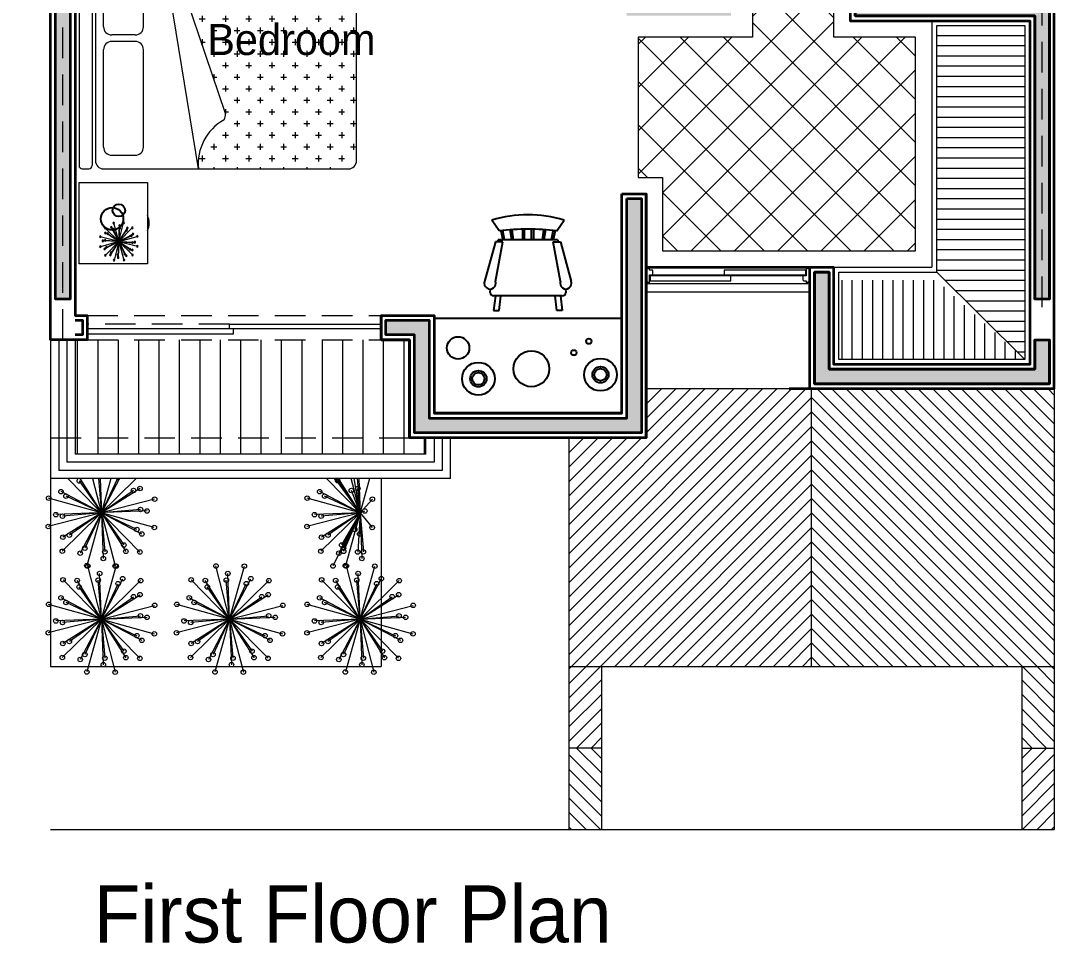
# Model space of a CAD drawing. Header units: inches. Extents: x 26.6 to 66.9, y -8.9 to 33.5.
# Drawn here: x 34.37 to 40.7, y 16.79 to 22.44 of the extents above; entities that cross this region are included whole.
import ezdxf

# ---------------------------------------------------------------- set-up
doc = ezdxf.new("R2010")
doc.units = ezdxf.units.IN
doc.header["$MEASUREMENT"] = 0
doc.linetypes.add('DASHED2', pattern=[0.375, 0.25, -0.125])
doc.linetypes.add('NASCOSTA', pattern=[0.375, 0.25, -0.125])
for name, color, linetype in [('01-Text 1 75', 250, 'Continuous'), ('01-Text 1 75 int', 250, 'Continuous'), ('15', 253, 'Continuous')]:
    doc.layers.add(name, color=color, linetype=linetype)
for name, color, linetype, lineweight in [('8', 255, 'Continuous', 5), ('9', 76, 'Continuous', 0), ('DOOR WINDOW 1 75', 251, 'Continuous', 9), ('FURNITURE E 1 75', 252, 'Continuous', 13), ('HATCH A 1 75', 9, 'Continuous', 0), ('SEGMENTED 1 75', 253, 'DASHED2', 5), ('WALL 1 75', 250, 'Continuous', 35)]:
    doc.layers.add(name, color=color, linetype=linetype, lineweight=lineweight)
doc.layers.add('TREE E 1 75', color=9, linetype='Continuous', lineweight=5, transparency=0.6)
doc.styles.add('SS Projects_75_notes', font='', dxfattribs={"height": 0.35})
doc.styles.add('SS_Projects_75_notes_interior', font='', dxfattribs={"height": 0.19})
doc.styles.get('SS Projects_75_notes').set_extended_font_data('Bahnschrift')
doc.styles.get('SS_Projects_75_notes_interior').set_extended_font_data('Bahnschrift')
pattern_1 = [(45, (-650.70734, 24.235986), (-0.044194174, 0.044194174), [])]

# ---------------------------------------------------------------- blocks, each defined once
blk = doc.blocks.new('ytutru')
at = {"layer": 'FURNITURE E 1 75'}
for p, q in [((390.455, 36.195), (390.8737, 36.195)), ((390.455, 35.6973), (390.455, 36.195)), ((390.8737, 36.195), (390.8737, 35.6973)), ((390.455, 35.6994), (390.8737, 35.6994)), ((390.7237, 35.6134), (389.2237, 35.6134)), ((389.3356, 35.6034), (389.3356, 35.6134)), ((389.4781, 35.6034), (389.4781, 35.6134)), ((389.6206, 35.6034), (389.6206, 35.6134)), ((389.7631, 35.6034), (389.7631, 35.6134)), ((389.9056, 35.6034), (389.9056, 35.6134)), ((390.0481, 35.6034), (390.0481, 35.6134)), ((390.1418, 35.6134), (390.402, 34.0134)), ((390.7937, 34.0334), (390.7937, 35.5934)), ((390.8537, 35.6134), (390.8137, 35.6134)), ((390.8737, 34.0334), (390.8737, 35.5934)), ((389.1737, 35.5634), (389.1737, 34.0634)), ((389.2821, 35.5499), (389.2465, 35.5499)), ((389.2643, 35.5321), (389.2643, 35.5677)), ((389.4246, 35.5499), (389.389, 35.5499)), ((389.4068, 35.5321), (389.4068, 35.5677)), ((389.5671, 35.5499), (389.5315, 35.5499)), ((389.5493, 35.5321), (389.5493, 35.5677)), ((389.7096, 35.5499), (389.674, 35.5499)), ((389.6918, 35.5321), (389.6918, 35.5677)), ((389.8521, 35.5499), (389.8165, 35.5499)), ((389.8343, 35.5321), (389.8343, 35.5677)), ((389.9946, 35.5499), (389.959, 35.5499)), ((389.9768, 35.5321), (389.9768, 35.5677)), ((390.1371, 35.5499), (390.1015, 35.5499)), ((390.1193, 35.5321), (390.1193, 35.5677)), ((390.6737, 35.5304), (390.5294, 35.5304)), ((390.7737, 34.0634), (390.7737, 35.5634)), ((389.2109, 35.4787), (389.1753, 35.4787)), ((389.1931, 35.4609), (389.1931, 35.4965)), ((389.3534, 35.4787), (389.3178, 35.4787)), ((389.3356, 35.4609), (389.3356, 35.4965)), ((389.4959, 35.4787), (389.4603, 35.4787)), ((389.4781, 35.4609), (389.4781, 35.4965)), ((389.6384, 35.4787), (389.6028, 35.4787)), ((389.6206, 35.4609), (389.6206, 35.4965)), ((389.7809, 35.4787), (389.7453, 35.4787)), ((389.7631, 35.4609), (389.7631, 35.4965)), ((389.9234, 35.4787), (389.8878, 35.4787)), ((389.9056, 35.4609), (389.9056, 35.4965)), ((390.0659, 35.4787), (390.0303, 35.4787)), ((390.0481, 35.4609), (390.0481, 35.4965)), ((390.4794, 35.4804), (390.4794, 34.8834)), ((390.7237, 35.4804), (390.7237, 34.8834)), ((389.2821, 35.4074), (389.2465, 35.4074)), ((389.2643, 35.3896), (389.2643, 35.4252)), ((389.4246, 35.4074), (389.389, 35.4074)), ((389.4068, 35.3896), (389.4068, 35.4252)), ((389.5671, 35.4074), (389.5315, 35.4074)), ((389.5493, 35.3896), (389.5493, 35.4252)), ((389.7096, 35.4074), (389.674, 35.4074)), ((389.6918, 35.3896), (389.6918, 35.4252)), ((389.8521, 35.4074), (389.8165, 35.4074)), ((389.8343, 35.3896), (389.8343, 35.4252)), ((389.9946, 35.4074), (389.959, 35.4074)), ((389.9768, 35.3896), (389.9768, 35.4252)), ((389.1931, 35.3184), (389.1931, 35.354)), ((389.3356, 35.3184), (389.3356, 35.354)), ((389.4781, 35.3184), (389.4781, 35.354)), ((389.6206, 35.3184), (389.6206, 35.354)), ((389.7631, 35.3184), (389.7631, 35.354)), ((389.9056, 35.3184), (389.9056, 35.354)), ((389.2109, 35.3362), (389.1753, 35.3362)), ((389.2643, 35.2471), (389.2643, 35.2827)), ((389.3534, 35.3362), (389.3178, 35.3362)), ((389.4068, 35.2471), (389.4068, 35.2827)), ((389.4959, 35.3362), (389.4603, 35.3362)), ((389.5493, 35.2471), (389.5493, 35.2827)), ((389.6384, 35.3362), (389.6028, 35.3362)), ((389.6918, 35.2471), (389.6918, 35.2827)), ((389.7809, 35.3362), (389.7453, 35.3362)), ((389.8343, 35.2471), (389.8343, 35.2827)), ((389.9234, 35.3362), (389.8878, 35.3362)), ((389.9768, 35.2471), (389.9768, 35.2762)), ((389.977, 35.2749), (390.402, 34.0134)), ((389.2821, 35.2649), (389.2465, 35.2649)), ((389.4246, 35.2649), (389.389, 35.2649)), ((389.5671, 35.2649), (389.5315, 35.2649)), ((389.7096, 35.2649), (389.674, 35.2649)), ((389.8521, 35.2649), (389.8165, 35.2649)), ((389.9804, 35.2649), (389.959, 35.2649)), ((389.2109, 35.1937), (389.1753, 35.1937)), ((389.1931, 35.1759), (389.1931, 35.2115)), ((389.3534, 35.1937), (389.3178, 35.1937)), ((389.3356, 35.1759), (389.3356, 35.2115)), ((389.4959, 35.1937), (389.4603, 35.1937)), ((389.4781, 35.1759), (389.4781, 35.2115)), ((389.6384, 35.1937), (389.6028, 35.1937)), ((389.6206, 35.1759), (389.6206, 35.2115)), ((389.7809, 35.1937), (389.7453, 35.1937)), ((389.7631, 35.1759), (389.7631, 35.2115)), ((389.9234, 35.1937), (389.8878, 35.1937)), ((389.9056, 35.1759), (389.9056, 35.2115)), ((389.2821, 35.1224), (389.2465, 35.1224)), ((389.2643, 35.1046), (389.2643, 35.1402)), ((389.4246, 35.1224), (389.389, 35.1224)), ((389.4068, 35.1046), (389.4068, 35.1402)), ((389.5671, 35.1224), (389.5315, 35.1224)), ((389.5493, 35.1046), (389.5493, 35.1402)), ((389.7096, 35.1224), (389.674, 35.1224)), ((389.6918, 35.1046), (389.6918, 35.1402)), ((389.8521, 35.1224), (389.8165, 35.1224)), ((389.8343, 35.1046), (389.8343, 35.1402)), ((389.9946, 35.1224), (389.959, 35.1224)), ((389.9768, 35.1046), (389.9768, 35.1402)), ((389.2109, 35.0512), (389.1753, 35.0512)), ((389.1931, 35.0334), (389.1931, 35.069)), ((389.3534, 35.0512), (389.3178, 35.0512)), ((389.3356, 35.0334), (389.3356, 35.069)), ((389.4959, 35.0512), (389.4603, 35.0512)), ((389.4781, 35.0334), (389.4781, 35.069)), ((389.6384, 35.0512), (389.6028, 35.0512)), ((389.6206, 35.0334), (389.6206, 35.069)), ((389.7809, 35.0512), (389.7453, 35.0512)), ((389.7631, 35.0334), (389.7631, 35.069)), ((389.9234, 35.0512), (389.8878, 35.0512)), ((389.9056, 35.0334), (389.9056, 35.069)), ((390.0524, 35.0512), (390.0303, 35.0512)), ((390.0481, 35.0334), (390.0481, 35.064)), ((389.2821, 34.9799), (389.2465, 34.9799)), ((389.2643, 34.9621), (389.2643, 34.9977)), ((389.4246, 34.9799), (389.389, 34.9799)), ((389.4068, 34.9621), (389.4068, 34.9977)), ((389.5671, 34.9799), (389.5315, 34.9799)), ((389.5493, 34.9621), (389.5493, 34.9977)), ((389.7096, 34.9799), (389.674, 34.9799)), ((389.6918, 34.9621), (389.6918, 34.9977)), ((389.8521, 34.9799), (389.8165, 34.9799)), ((389.8343, 34.9621), (389.8343, 34.9977)), ((389.9946, 34.9799), (389.959, 34.9799)), ((389.9768, 34.9621), (389.9768, 34.9977)), ((389.2109, 34.9087), (389.1753, 34.9087)), ((389.1931, 34.8909), (389.1931, 34.9265)), ((389.3534, 34.9087), (389.3178, 34.9087)), ((389.3356, 34.8909), (389.3356, 34.9265)), ((389.4959, 34.9087), (389.4603, 34.9087)), ((389.4781, 34.8909), (389.4781, 34.9265)), ((389.6384, 34.9087), (389.6028, 34.9087)), ((389.6206, 34.8909), (389.6206, 34.9265)), ((389.7809, 34.9087), (389.7453, 34.9087)), ((389.7631, 34.8909), (389.7631, 34.9265)), ((389.9234, 34.9087), (389.8878, 34.9087)), ((389.9056, 34.8909), (389.9056, 34.9265)), ((390.0659, 34.9087), (390.0303, 34.9087)), ((390.0481, 34.8909), (390.0481, 34.9265)), ((389.2821, 34.8374), (389.2465, 34.8374)), ((389.2643, 34.8196), (389.2643, 34.8552)), ((389.4246, 34.8374), (389.389, 34.8374)), ((389.4068, 34.8196), (389.4068, 34.8552)), ((389.5671, 34.8374), (389.5315, 34.8374)), ((389.5493, 34.8196), (389.5493, 34.8552)), ((389.7096, 34.8374), (389.674, 34.8374)), ((389.6918, 34.8196), (389.6918, 34.8552)), ((389.8521, 34.8374), (389.8165, 34.8374)), ((389.8343, 34.8196), (389.8343, 34.8552)), ((389.9946, 34.8374), (389.959, 34.8374)), ((389.9768, 34.8196), (389.9768, 34.8552)), ((390.1244, 34.8374), (390.1015, 34.8374)), ((390.1193, 34.8196), (390.1193, 34.8525)), ((390.5294, 34.8334), (390.6737, 34.8334)), ((389.1931, 34.7484), (389.1931, 34.784)), ((389.3356, 34.7484), (389.3356, 34.784)), ((389.4781, 34.7484), (389.4781, 34.784)), ((389.6206, 34.7484), (389.6206, 34.784)), ((389.7631, 34.7484), (389.7631, 34.784)), ((389.9056, 34.7484), (389.9056, 34.784)), ((390.0481, 34.7484), (390.0481, 34.784)), ((390.5294, 34.7934), (390.6737, 34.7934)), ((389.2109, 34.7662), (389.1753, 34.7662)), ((389.2643, 34.6771), (389.2643, 34.7127)), ((389.3534, 34.7662), (389.3178, 34.7662)), ((389.4068, 34.6771), (389.4068, 34.7127)), ((389.4959, 34.7662), (389.4603, 34.7662)), ((389.5493, 34.6771), (389.5493, 34.7127)), ((389.6384, 34.7662), (389.6028, 34.7662)), ((389.6918, 34.6771), (389.6918, 34.7127)), ((389.7809, 34.7662), (389.7453, 34.7662)), ((389.8343, 34.6771), (389.8343, 34.7127)), ((389.9234, 34.7662), (389.8878, 34.7662)), ((389.9768, 34.6771), (389.9768, 34.7127)), ((390.0659, 34.7662), (390.0303, 34.7662)), ((390.1193, 34.6771), (390.1193, 34.7127)), ((390.4794, 34.7434), (390.4794, 34.1499)), ((390.7237, 34.7434), (390.7237, 34.1499)), ((389.2821, 34.6949), (389.2465, 34.6949)), ((389.4246, 34.6949), (389.389, 34.6949)), ((389.5671, 34.6949), (389.5315, 34.6949)), ((389.7096, 34.6949), (389.674, 34.6949)), ((389.8521, 34.6949), (389.8165, 34.6949)), ((389.9946, 34.6949), (389.959, 34.6949)), ((390.1371, 34.6949), (390.1015, 34.6949)), ((389.2109, 34.6237), (389.1753, 34.6237)), ((389.1931, 34.6059), (389.1931, 34.6415)), ((389.3534, 34.6237), (389.3178, 34.6237)), ((389.3356, 34.6059), (389.3356, 34.6415)), ((389.4959, 34.6237), (389.4603, 34.6237)), ((389.4781, 34.6059), (389.4781, 34.6415)), ((389.6384, 34.6237), (389.6028, 34.6237)), ((389.6206, 34.6059), (389.6206, 34.6415)), ((389.7809, 34.6237), (389.7453, 34.6237)), ((389.7631, 34.6059), (389.7631, 34.6415)), ((389.9234, 34.6237), (389.8878, 34.6237)), ((389.9056, 34.6059), (389.9056, 34.6415)), ((390.0659, 34.6237), (390.0303, 34.6237)), ((390.0481, 34.6059), (390.0481, 34.6415)), ((390.1964, 34.6237), (390.1728, 34.6237)), ((390.1906, 34.6059), (390.1906, 34.641)), ((389.2821, 34.5524), (389.2465, 34.5524)), ((389.2643, 34.5346), (389.2643, 34.5702)), ((389.4246, 34.5524), (389.389, 34.5524)), ((389.4068, 34.5346), (389.4068, 34.5702)), ((389.5671, 34.5524), (389.5315, 34.5524)), ((389.5493, 34.5346), (389.5493, 34.5702)), ((389.7096, 34.5524), (389.674, 34.5524)), ((389.6918, 34.5346), (389.6918, 34.5702)), ((389.8521, 34.5524), (389.8165, 34.5524)), ((389.8343, 34.5346), (389.8343, 34.5702)), ((389.9946, 34.5524), (389.959, 34.5524)), ((389.9768, 34.5346), (389.9768, 34.5702)), ((390.1371, 34.5524), (390.1015, 34.5524)), ((390.1193, 34.5346), (390.1193, 34.5702)), ((389.2109, 34.4812), (389.1753, 34.4812)), ((389.1931, 34.4634), (389.1931, 34.499)), ((389.3534, 34.4812), (389.3178, 34.4812)), ((389.3356, 34.4634), (389.3356, 34.499)), ((389.4959, 34.4812), (389.4603, 34.4812)), ((389.4781, 34.4634), (389.4781, 34.499)), ((389.6384, 34.4812), (389.6028, 34.4812)), ((389.6206, 34.4634), (389.6206, 34.499)), ((389.7809, 34.4812), (389.7453, 34.4812)), ((389.7631, 34.4634), (389.7631, 34.499)), ((389.9234, 34.4812), (389.8878, 34.4812)), ((389.9056, 34.4634), (389.9056, 34.499)), ((390.0659, 34.4812), (390.0303, 34.4812)), ((390.0481, 34.4634), (390.0481, 34.499)), ((390.2084, 34.4812), (390.1728, 34.4812)), ((390.1906, 34.4634), (390.1906, 34.499)), ((389.2821, 34.4099), (389.2465, 34.4099)), ((389.2643, 34.3921), (389.2643, 34.4277)), ((389.4246, 34.4099), (389.389, 34.4099)), ((389.4068, 34.3921), (389.4068, 34.4277)), ((389.5671, 34.4099), (389.5315, 34.4099)), ((389.5493, 34.3921), (389.5493, 34.4277)), ((389.7096, 34.4099), (389.674, 34.4099)), ((389.6918, 34.3921), (389.6918, 34.4277)), ((389.8521, 34.4099), (389.8165, 34.4099)), ((389.8343, 34.3921), (389.8343, 34.4277)), ((389.9946, 34.4099), (389.959, 34.4099)), ((389.9768, 34.3921), (389.9768, 34.4277)), ((390.1371, 34.4099), (390.1015, 34.4099)), ((390.1193, 34.3921), (390.1193, 34.4277)), ((390.2684, 34.4099), (390.244, 34.4099)), ((390.2618, 34.3921), (390.2618, 34.4277)), ((389.2109, 34.3387), (389.1753, 34.3387)), ((389.1931, 34.3209), (389.1931, 34.3565)), ((389.3534, 34.3387), (389.3178, 34.3387)), ((389.3356, 34.3209), (389.3356, 34.3565)), ((389.4959, 34.3387), (389.4603, 34.3387)), ((389.4781, 34.3209), (389.4781, 34.3565)), ((389.6384, 34.3387), (389.6028, 34.3387)), ((389.6206, 34.3209), (389.6206, 34.3565)), ((389.7809, 34.3387), (389.7453, 34.3387)), ((389.7631, 34.3209), (389.7631, 34.3565)), ((389.9234, 34.3387), (389.8878, 34.3387)), ((389.9056, 34.3209), (389.9056, 34.3565)), ((390.0659, 34.3387), (390.0303, 34.3387)), ((390.0481, 34.3209), (390.0481, 34.3565)), ((390.2084, 34.3387), (390.1728, 34.3387)), ((390.1906, 34.3209), (390.1906, 34.3565)), ((389.1737, 34.3199), (390.2988, 34.3199)), ((389.1737, 34.2996), (390.3056, 34.2996)), ((389.1737, 34.2305), (390.3303, 34.2305)), ((389.1737, 34.2142), (390.3344, 34.2142)), ((389.1931, 34.1784), (389.1931, 34.214)), ((389.3356, 34.1784), (389.3356, 34.214)), ((389.4781, 34.1784), (389.4781, 34.214)), ((389.6206, 34.1784), (389.6206, 34.214)), ((389.7631, 34.1784), (389.7631, 34.214)), ((389.9056, 34.1784), (389.9056, 34.214)), ((390.0481, 34.1784), (390.0481, 34.214)), ((390.1906, 34.1784), (390.1906, 34.214)), ((390.3331, 34.1784), (390.3331, 34.214)), ((389.2109, 34.1962), (389.1753, 34.1962)), ((389.2643, 34.1071), (389.2643, 34.1427)), ((389.3534, 34.1962), (389.3178, 34.1962)), ((389.4068, 34.1071), (389.4068, 34.1427)), ((389.4959, 34.1962), (389.4603, 34.1962)), ((389.5493, 34.1071), (389.5493, 34.1427)), ((389.6384, 34.1962), (389.6028, 34.1962)), ((389.6918, 34.1071), (389.6918, 34.1427)), ((389.7809, 34.1962), (389.7453, 34.1962)), ((389.8343, 34.1071), (389.8343, 34.1427)), ((389.9234, 34.1962), (389.8878, 34.1962)), ((389.9768, 34.1071), (389.9768, 34.1427)), ((390.0659, 34.1962), (390.0303, 34.1962)), ((390.1193, 34.1071), (390.1193, 34.1427)), ((390.2084, 34.1962), (390.1728, 34.1962)), ((390.2618, 34.1071), (390.2618, 34.1427)), ((390.3405, 34.1962), (390.3153, 34.1962)), ((389.2821, 34.1249), (389.2465, 34.1249)), ((389.4246, 34.1249), (389.389, 34.1249)), ((389.5671, 34.1249), (389.5315, 34.1249)), ((389.7096, 34.1249), (389.674, 34.1249)), ((389.8521, 34.1249), (389.8165, 34.1249)), ((389.9946, 34.1249), (389.959, 34.1249)), ((390.1371, 34.1249), (390.1015, 34.1249)), ((390.2796, 34.1249), (390.244, 34.1249)), ((390.5294, 34.0999), (390.6737, 34.0999)), ((389.2109, 34.0537), (389.1753, 34.0537)), ((389.1931, 34.0359), (389.1931, 34.0715)), ((389.2237, 34.0134), (390.7237, 34.0134)), ((389.3534, 34.0537), (389.3178, 34.0537)), ((389.3356, 34.0359), (389.3356, 34.0715)), ((389.4959, 34.0537), (389.4603, 34.0537)), ((389.4781, 34.0359), (389.4781, 34.0715)), ((389.6384, 34.0537), (389.6028, 34.0537)), ((389.6206, 34.0359), (389.6206, 34.0715)), ((389.7809, 34.0537), (389.7453, 34.0537)), ((389.7631, 34.0359), (389.7631, 34.0715)), ((389.9234, 34.0537), (389.8878, 34.0537)), ((389.9056, 34.0359), (389.9056, 34.0715)), ((390.0659, 34.0537), (390.0303, 34.0537)), ((390.0481, 34.0359), (390.0481, 34.0715)), ((390.2084, 34.0537), (390.1728, 34.0537)), ((390.1906, 34.0359), (390.1906, 34.0715)), ((390.3509, 34.0537), (390.3153, 34.0537)), ((390.3331, 34.0359), (390.3331, 34.0715)), ((390.8137, 34.0134), (390.8537, 34.0134)), ((390.455, 33.9294), (390.455, 33.4317)), ((390.8737, 33.9294), (390.455, 33.9294)), ((390.8737, 33.4317), (390.8737, 33.9294)), ((390.6642, 33.8368), (390.4849, 33.7356)), ((390.7666, 33.6553), (390.6642, 33.8368)), ((390.6226, 33.7824), (390.5259, 33.7278)), ((390.6695, 33.6995), (390.6226, 33.7824)), ((390.6689, 33.7812), (390.6585, 33.7753)), ((390.6585, 33.7753), (390.6839, 33.7304)), ((390.6943, 33.7362), (390.6689, 33.7812)), ((390.4849, 33.7356), (390.5873, 33.5541)), ((390.5259, 33.7278), (390.5727, 33.6448)), ((390.5548, 33.7168), (390.5548, 33.7168)), ((390.5665, 33.6961), (390.5665, 33.6961)), ((390.5727, 33.6448), (390.6695, 33.6995)), ((390.5756, 33.7285), (390.5756, 33.7285)), ((390.5873, 33.7078), (390.5873, 33.7078)), ((390.5963, 33.7402), (390.5963, 33.7402)), ((390.608, 33.7195), (390.608, 33.7195)), ((390.6171, 33.7519), (390.6171, 33.7519)), ((390.6197, 33.6987), (390.6197, 33.6987)), ((390.6288, 33.7312), (390.6288, 33.7312)), ((390.6405, 33.7104), (390.6405, 33.7104)), ((390.6839, 33.7304), (390.6943, 33.7362)), ((390.5783, 33.6753), (390.5783, 33.6753)), ((390.5873, 33.5541), (390.7666, 33.6553)), ((390.5978, 33.615), (390.7084, 33.6775)), ((390.599, 33.687), (390.599, 33.687)), ((390.7201, 33.6567), (390.6095, 33.5943)), ((390.5865, 33.5846), (390.5658, 33.5624)), ((390.6225, 33.5653), (390.6256, 33.5495)), ((390.6289, 33.5747), (390.6319, 33.5589)), ((390.5357, 33.5184), (390.5388, 33.5026)), ((390.5398, 33.5361), (390.5429, 33.5203)), ((390.5462, 33.5455), (390.5492, 33.5298)), ((390.5479, 33.5115), (390.5509, 33.4957)), ((390.5525, 33.5549), (390.5556, 33.5392)), ((390.5589, 33.5644), (390.5619, 33.5486)), ((390.5592, 33.5121), (390.5623, 33.4963)), ((390.5706, 33.5126), (390.5736, 33.4969)), ((390.5794, 33.5176), (390.5825, 33.5019)), ((390.5883, 33.5226), (390.5913, 33.5069)), ((390.5971, 33.5276), (390.6002, 33.5118)), ((390.6035, 33.537), (390.6065, 33.5213)), ((390.6098, 33.5465), (390.6129, 33.5307)), ((390.6162, 33.5559), (390.6192, 33.5401)), ((390.455, 33.4317), (390.8737, 33.4317))]:
    blk.add_line(p, q, dxfattribs=at)
for centre, radius, start, end in [((390.551, 35.9461), 0.1067, 154.19868, 205.80132), ((389.2237, 35.5634), 0.05, 90, 180), ((389.8345, 35.582), 0.3089, 299.268, 5.83063), ((390.7237, 35.5634), 0.05, 0, 90), ((390.8137, 35.5934), 0.02, 90, 180), ((390.8537, 35.5934), 0.02, 0, 90), ((390.5294, 35.4804), 0.05, 90, 180), ((390.6737, 35.4804), 0.05, 0, 90), ((390.0263, 35.2836), 0.05, 144.6748, 189.96605), ((390.5294, 34.8834), 0.05, 180, 270), ((390.6737, 34.8834), 0.05, 270, 0), ((390.5294, 34.7434), 0.05, 90, 180), ((390.6737, 34.7434), 0.05, 0, 90), ((390.5294, 34.1499), 0.05, 180, 270), ((390.6737, 34.1499), 0.05, 270, 0), ((389.2237, 34.0634), 0.05, 180, 270), ((390.7237, 34.0634), 0.05, 270, 0), ((390.8137, 34.0334), 0.02, 180, 270), ((390.8537, 34.0334), 0.02, 270, 0), ((390.551, 33.6806), 0.1067, 154.19868, 205.80132), ((390.7143, 33.6671), 0.0266, 236.00279, 182.87269), ((390.6037, 33.6047), 0.0266, 56.00279, 2.87269)]:
    blk.add_arc(centre, radius, start, end, dxfattribs=at)
blk = doc.blocks.new('FLORES')
at = {"layer": 'TREE E 1 75'}
for q in [(0, 0.4482), (-0.2241, 0.3882), (-0.1143, 0.3548), (0.2241, 0.3882), (0.0784, 0.3644), (-0.1115, 0.2995), (0.0532, 0.3152), (0.2501, 0.2764), (-0.3882, 0.2241), (-0.2764, 0.2501), (-0.2464, 0.2036), (0.2036, 0.2464), (0.3882, 0.2241), (0.3548, 0.1143), (0.2995, 0.1115), (-0.3644, 0.0784), (-0.3152, 0.0532), (-0.4482, 0), (-0.3882, -0.2241), (-0.3548, -0.1143), (-0.2995, -0.1115), (-0.2501, -0.2764), (-0.2241, -0.3882), (-0.2036, -0.2464), (-0.0784, -0.3644), (-0.0532, -0.3152), (0.3882, -0.2241), (0.3644, -0.0784), (0.4482, 0), (0.3152, -0.0532), (0.2764, -0.2501), (0.2464, -0.2036), (0.2241, -0.3882), (0.1143, -0.3548), (0.1115, -0.2995), (0, -0.4482)]:
    blk.add_line((0, 0), q, dxfattribs=at)
for centre in [(0, 0.4482), (-0.2241, 0.3882), (-0.1143, 0.3548), (0.0784, 0.3644), (0.2241, 0.3882), (-0.2764, 0.2501), (-0.1115, 0.2995), (0.0532, 0.3152), (0.2036, 0.2464), (0.2501, 0.2764), (-0.3882, 0.2241), (-0.2464, 0.2036), (0.3882, 0.2241), (-0.3644, 0.0784), (0.2995, 0.1115), (0.3548, 0.1143), (-0.4482, 0), (-0.3152, 0.0532), (0.4482, 0), (0.3152, -0.0532), (0.3644, -0.0784), (-0.3548, -0.1143), (-0.2995, -0.1115), (-0.3882, -0.2241), (-0.2036, -0.2464), (0.2464, -0.2036), (0.2764, -0.2501), (0.3882, -0.2241), (-0.2501, -0.2764), (-0.0532, -0.3152), (0.1115, -0.2995), (0.1143, -0.3548), (-0.2241, -0.3882), (-0.0784, -0.3644), (0.2241, -0.3882), (0, -0.4482)]:
    blk.add_circle(centre, 0.0184, dxfattribs=at)

msp = doc.modelspace()

# ---------------------------------------------------------------- hatches: boundary and pattern name
at = {"layer": 'HATCH A 1 75', "lineweight": 0}
h = msp.add_hatch(dxfattribs=at)
h.set_pattern_fill('ANSI37', color=256, scale=1.5, style=0)
h.set_pattern_definition([(45, (-660.4095, 24.03599), (-0.13258252, 0.13258252), []), (135, (-660.4095, 24.03599), (-0.13258252, -0.13258252), [])])
h.paths.add_polyline_path([(39.4496, 22.6885), (39.4496, 23.865), (39.4159, 23.805), (39.3661, 23.7605), (39.3201, 23.7424), (39.2851, 23.7385), (39.2597, 23.7406), (39.223, 23.7511), (39.2226, 23.7513), (39.2223, 23.7511), (39.1601, 23.7385), (39.098, 23.7511), (39.0455, 23.7867), (39.0082, 23.8359), (38.9825, 23.8961), (38.9629, 23.9615), (38.9438, 24.0495), (38.9289, 24.158), (38.917, 24.2672), (38.9109, 24.3391), (38.9048, 24.4335), (38.7996, 24.4335), (38.7996, 22.6885), (38.8496, 22.6885), (38.8496, 22.3385), (38.1496, 22.3385), (38.1496, 21.4785), (38.2996, 21.4785), (38.2996, 21.0285), (39.8496, 21.0285), (39.8496, 22.3385), (39.3496, 22.3385), (39.3496, 22.6885)])
at = {"layer": 'HATCH A 1 75'}
h = msp.add_hatch(dxfattribs=at)
h.set_pattern_fill('ANSI31', color=256, scale=0.5, angle=135, style=0)
h.set_pattern_definition([(180, (-660.6595, 24.035986), (-1e-17, -0.0625), [])])
h.paths.add_polyline_path([(40.5196, 22.4085), (39.9796, 22.4085), (39.9796, 20.8985), (40.5196, 20.3635)])
h = msp.add_hatch(dxfattribs=at)
h.set_pattern_fill('ANSI31', color=256, scale=0.5, angle=45, style=0)
h.set_pattern_definition([(90, (642.96187, -26.374387), (0.0625, 3e-17), [])])
h.paths.add_polyline_path([(39.3796, 20.8485), (39.3796, 20.3635), (40.5196, 20.3635), (39.9796, 20.8485)])
h = msp.add_hatch(dxfattribs=at)
h.set_pattern_fill('ANSI31', color=256, angle=45, style=0)
h.set_pattern_definition([(90, (-660.1595, 24.23599), (-0.125, 3e-17), [])])
h.paths.add_polyline_path([(36.7517, 20.2085), (36.9655, 20.2085), (36.9655, 20.0585), (36.7517, 20.0585)], flags=24)
h.paths.add_polyline_path([(35.4741, 20.2189), (36.2391, 20.219), (36.2391, 19.9926), (35.4741, 19.9925)], flags=24)
h.paths.add_polyline_path([(36.7496, 19.8835), (36.7496, 20.4835), (34.6996, 20.4835), (34.6996, 19.7835), (36.8496, 19.7835), (36.8496, 19.8835)])
at = {"layer": 'HATCH A 1 75', "lineweight": 0}
h = msp.add_hatch(dxfattribs=at)
h.set_pattern_fill('ANSI31', color=256, scale=0.5, style=0)
h.set_pattern_definition(pattern_1)
h.paths.add_polyline_path([(39.2121, 18.4835), (39.2121, 20.1835), (38.1996, 20.1835), (38.1996, 19.8835), (37.7246, 19.8835), (37.7246, 18.4835)])
h = msp.add_hatch(dxfattribs=at)
h.set_pattern_fill('ANSI31', color=256, scale=0.5, style=0)
h.set_pattern_definition([(135, (729.131533, 24.235986), (0.044194174, 0.044194174), [])])
h.paths.add_polyline_path([(40.6996, 20.1835), (40.2246, 20.1835), (40.2246, 19.8835), (40.6996, 19.8835)])
h.paths.add_polyline_path([(39.2121, 20.1835), (39.2121, 18.4835), (40.6996, 18.4835), (40.6996, 19.8835), (40.2246, 19.8835), (40.2246, 20.1835)])
h = msp.add_hatch(dxfattribs=at)
h.set_pattern_fill('ANSI31', color=256, scale=0.5, style=0)
h.set_pattern_definition(pattern_1)
h.paths.add_polyline_path([(37.9246, 18.4835), (37.7246, 18.4835), (37.7246, 17.9835), (37.9246, 17.9835)])
h = msp.add_hatch(dxfattribs=at)
h.set_pattern_fill('ANSI31', color=256, scale=0.5, style=0)
h.set_pattern_definition([(135, (729.131533, 24.235986), (0.044194174, 0.044194174), [])])
h.paths.add_polyline_path([(40.4996, 18.4835), (40.6996, 18.4835), (40.6996, 17.9835), (40.4996, 17.9835)])
h = msp.add_hatch(dxfattribs=at)
h.set_pattern_fill('ANSI31', color=256, scale=0.5, style=0)
h.set_pattern_definition([(315, (-650.70734, 11.73107), (-0.044194174, -0.044194174), [])])
h.paths.add_polyline_path([(37.9246, 17.4835), (37.7246, 17.4835), (37.7246, 17.9835), (37.9246, 17.9835)])
h = msp.add_hatch(dxfattribs=at)
h.set_pattern_fill('ANSI31', color=256, scale=0.5, style=0)
h.set_pattern_definition([(225, (729.131533, 11.73107), (0.044194174, -0.044194174), [])])
h.paths.add_polyline_path([(40.4996, 17.4835), (40.6996, 17.4835), (40.6996, 17.9835), (40.4996, 17.9835)])
at = {"layer": 'WALL 1 75'}
h = msp.add_hatch(color=256, dxfattribs=at)
h.paths.add_polyline_path([(38.5546, 26.1035), (38.6446, 26.1035), (38.6446, 25.6035), (39.1385, 25.6035), (39.1385, 25.5135), (38.5546, 25.5135)])
h.paths.add_polyline_path([(38.0796, 24.6535), (38.9696, 24.6535), (38.9696, 24.5635), (38.1696, 24.5635), (38.1696, 22.5585), (38.7196, 22.5585), (38.7196, 22.4685), (38.0796, 22.4685)])
h.paths.add_polyline_path([(38.0796, 21.3485), (38.1696, 21.3485), (38.1696, 19.9135), (36.7796, 19.9135), (36.7796, 20.5135), (36.6046, 20.5135), (36.6046, 20.6035), (36.8696, 20.6035), (36.8696, 20.0035), (38.0796, 20.0035)])
for points in [[(34.5796, 25.9635), (34.6696, 25.9635), (34.6696, 24.6535), (37.1196, 24.6535), (37.1196, 24.5635), (34.6696, 24.5635), (34.6696, 20.7335), (34.5796, 20.7335)], [(40.5796, 25.9635), (40.6696, 25.9635), (40.6696, 20.7335), (40.5796, 20.7335), (40.5796, 22.4685), (39.4796, 22.4685), (39.4796, 22.5585), (40.5796, 22.5585), (40.5796, 24.5635), (39.7796, 24.5635), (39.7796, 24.6535), (40.5796, 24.6535), (40.5797, 25.5135), (39.9485, 25.5135), (39.9485, 25.6035), (40.5796, 25.6035)], [(39.2296, 20.8985), (39.3196, 20.8985), (39.3196, 20.3035), (40.5796, 20.3035), (40.5796, 20.4835), (40.6696, 20.4835), (40.6696, 20.2135), (39.2296, 20.2135)]]:
    msp.add_hatch(color=256, dxfattribs=at).paths.add_polyline_path(points)

# ---------------------------------------------------------------- linework, layer by layer
at = {"color": 253, "ltscale": 0.5}
for p, q in [((37.2976, 21.1506), (37.2534, 21.217)), ((37.6515, 21.1506), (37.6958, 21.217)), ((37.3308, 21.0953), (37.3198, 21.1527)), ((37.3751, 21.0953), (37.3647, 21.1574)), ((37.3861, 21.0953), (37.3772, 21.1576)), ((37.4414, 21.1606), (37.4414, 21.0953)), ((37.4525, 21.0953), (37.4525, 21.1607)), ((37.4967, 21.0953), (37.4967, 21.1606)), ((37.5078, 21.1606), (37.5078, 21.0953)), ((37.5631, 21.0953), (37.572, 21.1581)), ((37.5741, 21.0953), (37.5845, 21.1573)), ((37.2908, 21.0845), (37.2925, 21.0953)), ((37.6566, 21.0953), (37.2924, 21.0953)), ((37.3087, 21.1506), (37.3198, 21.0953)), ((37.6184, 21.0953), (37.6299, 21.1522)), ((37.6405, 21.1506), (37.6294, 21.0953)), ((37.6567, 21.0954), (37.6584, 21.0847)), ((37.2755, 21.0843), (37.2092, 20.841)), ((37.3198, 21.0843), (37.2755, 21.0843)), ((37.2755, 20.841), (37.3198, 21.0843)), ((37.6294, 21.0843), (37.6737, 21.0843)), ((37.6737, 20.841), (37.6294, 21.0843)), ((37.6737, 21.0843), (37.74, 20.841)), ((37.2423, 20.7746), (37.2455, 20.7948)), ((37.7039, 20.7935), (37.7068, 20.7746)), ((37.2755, 20.7525), (37.2645, 20.664)), ((37.6847, 20.7525), (37.2645, 20.7525)), ((37.2976, 20.664), (37.3087, 20.7525)), ((37.6515, 20.664), (37.6405, 20.7525)), ((37.6737, 20.7525), (37.6847, 20.664)), ((37.2645, 20.664), (37.2976, 20.664)), ((37.6847, 20.664), (37.6515, 20.664)), ((38.0496, 20.6135), (36.8996, 20.6135))]:
    msp.add_line(p, q, dxfattribs=at)
for centre, radius in [((34.9267, 21.2248), 0.0688), ((34.968, 21.2768), 0.0384), ((37.0463, 20.4338), 0.0688), ((37.8476, 20.4749), 0.016), ((37.4956, 20.3062), 0.1096), ((37.7557, 20.405), 0.016), ((37.1707, 20.2456), 0.1), ((37.9191, 20.2703), 0.1), ((37.1707, 20.2456), 0.05), ((37.1707, 20.2456), 0.0375), ((37.9191, 20.2703), 0.05), ((37.9191, 20.2703), 0.0375)]:
    msp.add_circle(centre, radius, dxfattribs=at)
for centre, radius, start, end in [((37.4746, 20.4963), 0.7539, 72.9385, 107.06153), ((37.4746, 19.7406), 1.4211, 82.84733, 97.15267), ((37.2423, 20.8299), 0.035, 161.56505, 18.4349), ((37.7068, 20.8299), 0.035, 161.56505, 18.4349), ((37.2645, 20.7746), 0.0221, 180, 270), ((37.6847, 20.7746), 0.0221, 270, 0)]:
    msp.add_arc(centre, radius, start, end, dxfattribs=at)
at = {"layer": '15', "lineweight": 0}
for p, q in [((39.2121, 18.4835), (39.2121, 20.1835)), ((40.6996, 20.1835), (40.6996, 17.4835)), ((37.7246, 19.8835), (37.7246, 17.4835)), ((34.5496, 19.6335), (34.5496, 18.4835)), ((36.5746, 19.6335), (36.5746, 18.4835)), ((34.5496, 18.4835), (36.5746, 18.4835)), ((37.7246, 18.4835), (40.6996, 18.4835)), ((37.9246, 18.4835), (37.9246, 17.4835)), ((40.4996, 18.4835), (40.4996, 17.4835)), ((37.9246, 17.9835), (37.7246, 17.9835)), ((40.4996, 17.9835), (40.6996, 17.9835)), ((34.5496, 17.4835), (40.6996, 17.4835))]:
    msp.add_line(p, q, dxfattribs=at)
at = {"layer": 'DOOR WINDOW 1 75'}
for p, q in [((39.1751, 20.911), (39.1751, 20.876)), ((38.2241, 20.881), (38.2241, 20.846)), ((39.1796, 20.876), (38.2241, 20.876))]:
    msp.add_line(p, q, dxfattribs=at)
for points in [[(39.1896, 20.9285), (38.2096, 20.9285), (38.2096, 20.9185), (38.1996, 20.9185), (38.1996, 20.8385), (38.2096, 20.8385), (38.2096, 20.8285), (39.1896, 20.8285)], [(39.1751, 20.911), (38.677, 20.911), (38.677, 20.881)], [(39.1796, 20.9285), (39.1796, 20.876)], [(39.1896, 20.8285), (39.1896, 20.8385), (39.1996, 20.8385), (39.1996, 20.9185), (39.1896, 20.9185), (39.1896, 20.9285)], [(38.2196, 20.8285), (38.2196, 20.881), (39.1751, 20.881)], [(38.2241, 20.846), (38.717, 20.846), (38.717, 20.876)]]:
    msp.add_lwpolyline(points, dxfattribs=at)
for points in [[(38.2346, 20.881, 0.414214), (38.2396, 20.886), (38.2396, 20.906, 0.414214), (38.2346, 20.911), (38.2196, 20.911), (38.2196, 20.9285)], [(39.1646, 20.876, 0.414214), (39.1596, 20.871), (39.1596, 20.851, 0.414214), (39.1646, 20.846), (39.1796, 20.846), (39.1796, 20.8285)]]:
    msp.add_lwpolyline(points, format="xyb", dxfattribs=at)
at = {"layer": 'FURNITURE E 1 75'}
for p, q in [((39.9496, 22.4385), (39.9496, 20.9285)), ((39.3496, 20.9285), (39.9496, 20.9285)), ((39.9796, 20.8985), (40.5196, 20.3635))]:
    msp.add_line(p, q, dxfattribs=at)
at = {"layer": 'FURNITURE E 1 75', "lineweight": 0}
msp.add_line((38.6716, 20.9285), (38.6414, 20.9285), dxfattribs=at)
msp.add_lwpolyline([(38.9048, 24.4335), (38.7996, 24.4335), (38.7996, 22.6885), (38.8496, 22.6885), (38.8496, 22.3385), (38.1496, 22.3385), (38.1496, 21.4785), (38.2996, 21.4785), (38.2996, 21.0285), (39.8496, 21.0285), (39.8496, 22.3385), (39.3496, 22.3385), (39.3496, 22.6885), (39.4496, 22.6885), (39.4496, 24.4335), (39.4154, 24.4335)], dxfattribs=at)
at = {"layer": 'FURNITURE E 1 75'}
msp.add_lwpolyline([(39.9796, 22.4085), (40.5196, 22.4085), (40.5196, 20.3635), (39.3796, 20.3635), (39.3796, 20.8985), (39.9796, 20.8985)], close=True, dxfattribs=at)
for points in [[(36.5746, 20.5502), (34.7746, 20.5502), (34.7746, 20.521), (35.6709, 20.521), (35.6709, 20.5502)], [(35.6459, 20.5502), (35.6459, 20.5795), (36.5746, 20.5795), (36.5746, 20.5502)]]:
    msp.add_lwpolyline(points, dxfattribs=at)
at = {"layer": 'SEGMENTED 1 75', "linetype": 'NASCOSTA', "lineweight": 9, "ltscale": 0.75}
for p, q in [((40.6246, 20.6835), (40.6246, 31.2335)), ((34.6246, 20.4835), (34.6246, 30.7335)), ((34.7746, 20.6335), (36.5698, 20.6335)), ((35.6459, 20.5795), (34.7746, 20.5795)), ((34.7746, 20.4835), (36.5698, 20.4835))]:
    msp.add_line(p, q, dxfattribs=at)
msp.add_lwpolyline([(34.5496, 20.4835), (34.5496, 19.8835), (36.7496, 19.8835)], dxfattribs=at)
at = {"layer": 'TREE E 1 75'}
for p, q in [((35.0751, 19.6335), (34.6215, 19.1887)), ((34.6562, 19.6335), (35.097, 19.1841)), ((34.7292, 19.6335), (35.0109, 19.1878)), ((34.9715, 19.6335), (34.7316, 19.1766)), ((34.9598, 19.6335), (34.7598, 19.2071)), ((34.9199, 19.6335), (34.7714, 19.1003)), ((34.8076, 19.6335), (34.9454, 19.0986)), ((34.8437, 19.6335), (34.8819, 19.1853)), ((34.8532, 19.6335), (34.8728, 19.1448)), ((36.446, 19.4241), (36.2407, 19.6335)), ((36.446, 19.4241), (36.2943, 19.6335)), ((36.446, 19.4241), (36.306, 19.6335)), ((36.446, 19.4241), (36.3137, 19.6335)), ((36.5043, 19.6335), (36.3559, 19.1003)), ((36.446, 19.4241), (36.3921, 19.6335)), ((36.446, 19.4241), (36.4096, 19.6335)), ((36.4282, 19.6335), (36.4664, 19.1853)), ((36.4376, 19.6335), (36.4573, 19.1448)), ((35.0979, 19.5735), (34.6252, 19.2747)), ((34.7245, 19.6208), (34.9986, 19.2274)), ((36.446, 19.4241), (36.309, 19.6208)), ((36.446, 19.4241), (36.4324, 19.5735)), ((35.1871, 19.508), (34.536, 19.3403)), ((35.1854, 19.334), (34.5377, 19.5143)), ((35.1091, 19.2942), (34.614, 19.5541)), ((35.0786, 19.3223), (34.6445, 19.5259)), ((35.0582, 19.5612), (34.6649, 19.2871)), ((36.446, 19.4241), (36.1222, 19.5143)), ((36.446, 19.4241), (36.1985, 19.5541)), ((36.446, 19.4241), (36.229, 19.5259)), ((36.446, 19.4241), (36.3927, 19.5612)), ((36.446, 19.4241), (36.5216, 19.508)), ((35.1004, 19.4445), (34.6227, 19.4038)), ((36.446, 19.4241), (36.4349, 19.4445)), ((35.1409, 19.4353), (34.5822, 19.4129)), ((36.446, 19.4241), (36.1205, 19.3403)), ((36.446, 19.4241), (36.1667, 19.4129)), ((36.446, 19.4241), (36.206, 19.1887)), ((36.446, 19.4241), (36.2072, 19.4038)), ((36.446, 19.4241), (36.2097, 19.2747)), ((36.446, 19.4241), (36.2494, 19.2871)), ((36.446, 19.4241), (36.2799, 19.0986)), ((36.446, 19.4241), (36.3161, 19.1766)), ((36.446, 19.4241), (36.3331, 19.2274)), ((36.446, 19.4241), (36.3442, 19.2071)), ((36.446, 19.4241), (36.3454, 19.1878)), ((36.446, 19.4241), (36.4131, 19.3223)), ((36.446, 19.4241), (36.4314, 19.1841)), ((36.446, 19.4241), (36.4436, 19.2942)), ((36.446, 19.4241), (36.4754, 19.4353)), ((36.446, 19.4241), (36.5199, 19.334))]:
    msp.add_line(p, q, dxfattribs=at)
for centre in [(36.309, 19.6208), (35.0582, 19.5612), (35.0979, 19.5735), (36.3927, 19.5612), (36.4324, 19.5735), (34.5377, 19.5143), (34.614, 19.5541), (34.6445, 19.5259), (35.1871, 19.508), (36.1222, 19.5143), (36.1985, 19.5541), (36.229, 19.5259), (36.5216, 19.508), (35.1004, 19.4445), (35.1409, 19.4353), (36.4349, 19.4445), (36.4754, 19.4353), (34.5822, 19.4129), (34.6227, 19.4038), (36.1667, 19.4129), (36.2072, 19.4038), (34.536, 19.3403), (35.0786, 19.3223), (35.1854, 19.334), (36.1205, 19.3403), (36.4131, 19.3223), (36.5199, 19.334), (34.6252, 19.2747), (34.6649, 19.2871), (35.1091, 19.2942), (36.2097, 19.2747), (36.2494, 19.2871), (36.4436, 19.2942), (34.6215, 19.1887), (34.7316, 19.1766), (34.7598, 19.2071), (34.8819, 19.1853), (34.9986, 19.2274), (35.0109, 19.1878), (35.097, 19.1841), (36.206, 19.1887), (36.3161, 19.1766), (36.3331, 19.2274), (36.3442, 19.2071), (36.3454, 19.1878), (36.4314, 19.1841), (36.4664, 19.1853), (34.8728, 19.1448), (36.4573, 19.1448), (34.7714, 19.1003), (34.9454, 19.0986), (36.2799, 19.0986), (36.3559, 19.1003)]:
    msp.add_circle(centre, 0.0138, dxfattribs=at)
for centre, start, end in [((34.7245, 19.6208), 113.18789, 66.81211), ((34.9634, 19.6412), 213.43292, 326.56708), ((36.2979, 19.6412), 213.43292, 326.56708)]:
    msp.add_arc(centre, 0.0138, start, end, dxfattribs=at)
at = {"layer": 'WALL 1 75'}
for p, q in [((38.0496, 21.3785), (38.1996, 21.3785)), ((38.0496, 20.0335), (38.0496, 21.3785)), ((38.1996, 19.8835), (38.1996, 21.3785)), ((38.1996, 20.9285), (39.3496, 20.9285)), ((36.5746, 20.6335), (36.5746, 20.4835)), ((36.5746, 20.6335), (36.8996, 20.6335)), ((36.8996, 20.6335), (36.8996, 20.0335)), ((36.5746, 20.4835), (36.7496, 20.4835)), ((36.7496, 20.4835), (36.7496, 19.8835)), ((40.6996, 20.1835), (39.0746, 20.1835)), ((38.0496, 20.0335), (36.8996, 20.0335)), ((38.1996, 19.8835), (36.7496, 19.8835))]:
    msp.add_line(p, q, dxfattribs=at)
at = {"layer": 'WALL 1 75', "lineweight": 0}
for p, q in [((38.1996, 20.9285), (38.1996, 20.7785)), ((39.1996, 20.9285), (39.1996, 20.7785))]:
    msp.add_line(p, q, dxfattribs=at)
at = {"layer": 'WALL 1 75', "lineweight": 5}
for p, q in [((38.1996, 20.7785), (39.1996, 20.7785)), ((34.5496, 20.4835), (34.5496, 19.6335)), ((34.5996, 20.4835), (34.5996, 19.6835)), ((34.6496, 20.4835), (34.6496, 19.7335)), ((34.6996, 20.4835), (34.6996, 19.7835)), ((39.0746, 20.1835), (38.1996, 20.1835)), ((36.8496, 19.7835), (36.8496, 19.8835)), ((36.8996, 19.8835), (36.8996, 19.7335)), ((36.9496, 19.8835), (36.9496, 19.6835)), ((36.9996, 19.6335), (36.9996, 19.8835)), ((36.8496, 19.7835), (34.6996, 19.7835)), ((36.8996, 19.7335), (34.6496, 19.7335)), ((36.9996, 19.6335), (34.5496, 19.6335)), ((36.9496, 19.6835), (34.5996, 19.6835))]:
    msp.add_line(p, q, dxfattribs=at)
at = {"layer": 'WALL 1 75'}
for points in [[(34.5496, 30.7335), (35.3871, 30.7335), (35.3871, 30.5835), (34.6996, 30.5835), (34.6996, 26.9835), (36.6246, 26.9835), (36.6246, 27.5835), (36.7746, 27.5835), (36.7746, 26.8335), (34.6996, 26.8335), (34.6996, 24.6835), (37.1496, 24.6835), (37.1496, 24.5335), (34.6996, 24.5335), (34.6996, 20.6335), (34.7746, 20.6335), (34.7746, 20.4835), (34.5496, 20.4835), (34.5496, 33.4811)], [(40.6996, 20.1835), (40.6996, 33.4811)], [(34.5796, 20.7335), (34.5796, 25.9635)], [(34.6696, 25.9635), (34.6696, 24.6535), (37.1196, 24.6535), (37.1196, 24.5635), (34.6696, 24.5635), (34.6696, 20.7335)], [(40.6696, 20.7335), (40.6696, 25.9635)], [(40.5796, 25.5135), (40.5796, 24.6535), (39.7796, 24.6535), (39.7796, 24.5635), (40.5796, 24.5635), (40.5796, 22.5585), (39.4796, 22.5585), (39.4796, 22.4685), (40.5796, 22.4685), (40.5796, 20.7335)], [(40.5496, 24.5335), (40.5496, 22.5885), (39.4496, 22.5885), (39.4496, 22.4385), (40.5496, 22.4385), (40.5496, 20.3335), (39.3496, 20.3335), (39.3496, 20.9285)], [(39.1996, 20.9285), (39.1996, 20.1835)], [(40.5796, 20.4835), (40.5796, 20.3035), (39.3196, 20.3035), (39.3196, 20.8985), (39.2296, 20.8985), (39.2296, 20.2135), (40.6696, 20.2135), (40.6696, 20.4835)], [(34.6996, 20.6035), (34.7446, 20.6035), (34.7446, 20.5135), (34.6996, 20.5135)]]:
    msp.add_lwpolyline(points, dxfattribs=at)
for points in [[(34.5796, 25.9635), (34.6696, 25.9635), (34.6696, 24.6535), (37.1196, 24.6535), (37.1196, 24.5635), (34.6696, 24.5635), (34.6696, 20.7335), (34.5796, 20.7335)], [(40.5796, 25.9635), (40.6696, 25.9635), (40.6696, 20.7335), (40.5796, 20.7335), (40.5796, 22.4685), (39.4796, 22.4685), (39.4796, 22.5585), (40.5796, 22.5585), (40.5796, 24.5635), (39.7796, 24.5635), (39.7796, 24.6535), (40.5796, 24.6535), (40.5797, 25.5135), (39.9485, 25.5135), (39.9485, 25.6035), (40.5796, 25.6035)], [(38.0496, 21.3785), (38.1996, 21.3785), (38.1996, 19.8835), (36.7496, 19.8835), (36.7496, 20.4835), (36.5746, 20.4835), (36.5746, 20.6335), (36.8996, 20.6335), (36.8996, 20.0335), (38.0496, 20.0335)], [(38.0796, 21.3485), (38.1696, 21.3485), (38.1696, 19.9135), (36.7796, 19.9135), (36.7796, 20.5135), (36.6046, 20.5135), (36.6046, 20.6035), (36.8696, 20.6035), (36.8696, 20.0035), (38.0796, 20.0035)], [(39.2296, 20.8985), (39.3196, 20.8985), (39.3196, 20.3035), (40.5796, 20.3035), (40.5796, 20.4835), (40.6696, 20.4835), (40.6696, 20.2135), (39.2296, 20.2135)]]:
    msp.add_lwpolyline(points, close=True, dxfattribs=at)

# ---------------------------------------------------------------- block references
at = {"layer": '8', "color": 0, "rotation": 180}
msp.add_blockref('ytutru', (425.598, 57.1444), dxfattribs=at)
at = {"layer": '9', "xscale": -0.2624733672049318, "yscale": 0.2624733672264483, "zscale": 0.2624733672264448, "rotation": 135.5582707952227}
msp.add_blockref('FLORES', (34.968, 21.0858), dxfattribs=at)
at = {"layer": '9', "lineweight": 0, "xscale": 0.7499999999371699, "yscale": 0.7499999999371699, "zscale": 0.7499999999371699, "rotation": 224.4417292048857}
for p in [(35.647, 18.7732), (36.446, 18.7732)]:
    msp.add_blockref('FLORES', p, dxfattribs=at)
at = {"layer": 'TREE E 1 75', "xscale": 0.7499999999371699, "yscale": 0.7499999999371699, "zscale": 0.7499999999371699, "rotation": 224.4417292048857}
msp.add_blockref('FLORES', (34.8616, 18.7732), dxfattribs=at)

# ---------------------------------------------------------------- texts
at = {"layer": '01-Text 1 75', "insert": (34.8139, 17.1422), "char_height": 0.35, "attachment_point": 1, "style": 'SS Projects_75_notes'}
msp.add_mtext_dynamic_manual_height_columns('First Floor Plan', width=6.348544, gutter_width=1.5, heights=[0], dxfattribs=at)
at = {"layer": '01-Text 1 75 int', "insert": (35.5098, 22.4181), "char_height": 0.19, "attachment_point": 1, "style": 'SS_Projects_75_notes_interior'}
msp.add_mtext_dynamic_manual_height_columns('Bedroom', width=6.348544, gutter_width=1.5, heights=[0], dxfattribs=at)

doc.saveas('drawing.dxf')
